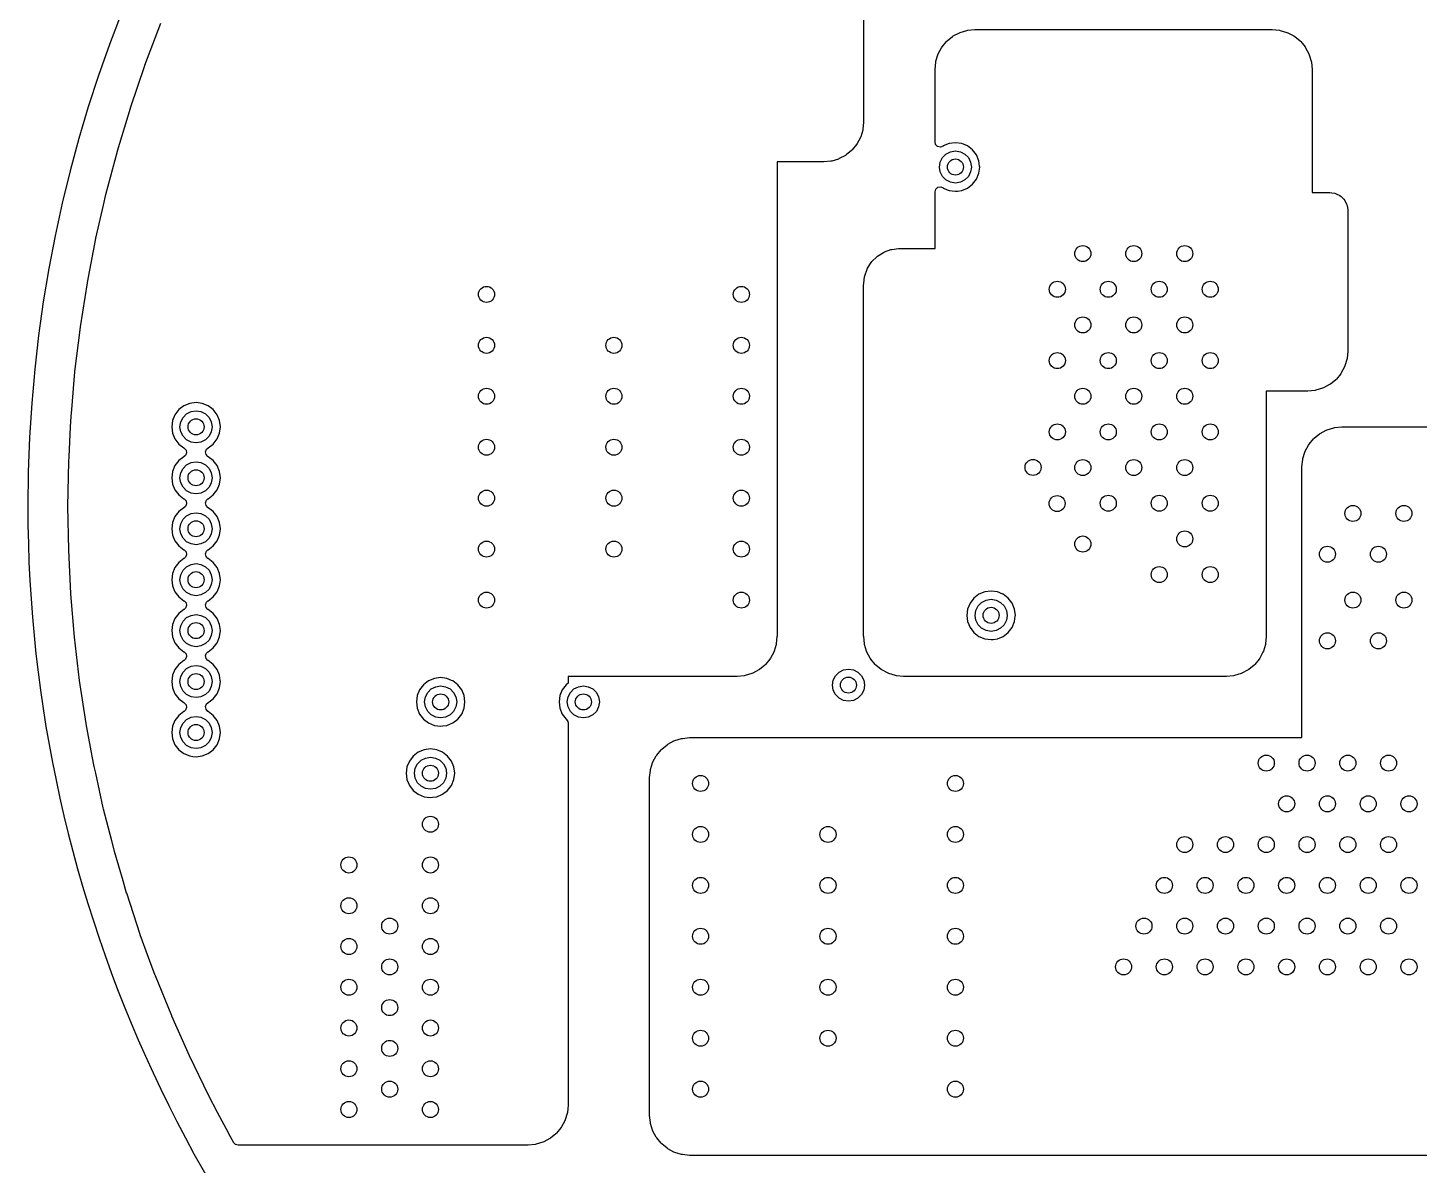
# Model space of a CAD drawing. Extents: x 116 to 183, y -128 to -37.6.
# Drawn here: x 115.95 to 150.62, y -87.49 to -59.14 of the extents above; entities that cross this region are included whole.
import ezdxf

# ---------------------------------------------------------------- set-up
doc = ezdxf.new("R2010")
doc.units = 0
doc.layers.add('BLACK', color=7, linetype='CONTINUOUS')

msp = doc.modelspace()

# ---------------------------------------------------------------- linework, layer by layer
at = {"layer": 'BLACK', "linetype": 'CONTINUOUS'}
for p, q in [((136.779, -55.108092), (136.779, -61.477907)), ((118.869291, -60.074081), (119.265647, -59.028977)), ((139.012195, -59.344775), (139.163549, -59.263875)), ((139.163549, -59.263875), (139.185994, -59.254577)), ((139.185994, -59.254577), (139.350232, -59.204757)), ((139.350232, -59.204757), (139.374056, -59.200018)), ((139.374056, -59.200018), (139.550939, -59.182597)), ((139.550939, -59.182597), (139.563093, -59.182)), ((139.563093, -59.182), (146.948907, -59.182)), ((146.948907, -59.182), (146.961061, -59.182597)), ((146.961061, -59.182597), (147.137941, -59.200018)), ((147.137941, -59.200018), (147.161769, -59.204757)), ((147.161769, -59.204757), (147.326001, -59.254576)), ((147.326001, -59.254576), (147.348453, -59.263877)), ((147.348453, -59.263877), (147.499798, -59.344772)), ((138.719775, -59.637195), (138.733272, -59.616995)), ((138.733272, -59.616995), (138.842149, -59.484328)), ((138.842149, -59.484328), (138.859328, -59.467149)), ((138.859328, -59.467149), (138.991995, -59.358272)), ((138.991995, -59.358272), (139.012195, -59.344775)), ((147.499798, -59.344772), (147.52001, -59.358277)), ((147.52001, -59.358277), (147.652666, -59.467145)), ((147.652666, -59.467145), (147.669854, -59.484333)), ((147.669854, -59.484333), (147.778722, -59.616989)), ((147.778722, -59.616989), (147.792227, -59.637201)), ((138.575018, -59.999056), (138.579757, -59.975232)), ((138.579757, -59.975232), (138.629577, -59.810994)), ((138.629577, -59.810994), (138.638875, -59.788549)), ((138.638875, -59.788549), (138.719775, -59.637195)), ((147.792227, -59.637201), (147.873121, -59.788543)), ((147.873121, -59.788543), (147.882424, -59.811001)), ((147.882424, -59.811001), (147.93224, -59.975224)), ((147.93224, -59.975224), (147.936982, -59.999065)), ((118.507836, -61.136159), (118.867881, -60.078002)), ((118.867881, -60.078002), (118.869291, -60.074081)), ((138.557, -60.188092), (138.557597, -60.175938)), ((138.557, -61.99244), (138.557, -60.188092)), ((138.557597, -60.175938), (138.575018, -59.999056)), ((147.936982, -59.999065), (147.954403, -60.175938)), ((147.954403, -60.175938), (147.955, -60.188092)), ((147.955, -60.188092), (147.955, -63.246)), ((118.183243, -62.210117), (118.506531, -61.140223)), ((118.506531, -61.140223), (118.507836, -61.136159)), ((136.75624, -61.690775), (136.706424, -61.854998)), ((136.760982, -61.666934), (136.75624, -61.690775)), ((136.778403, -61.490061), (136.760982, -61.666934)), ((136.779, -61.477907), (136.778403, -61.490061)), ((136.602722, -62.04901), (136.493854, -62.181666)), ((136.616227, -62.028798), (136.602722, -62.04901)), ((136.697121, -61.877456), (136.616227, -62.028798)), ((136.706424, -61.854998), (136.697121, -61.877456)), ((138.57288, -62.053153), (138.557, -61.99244)), ((138.622868, -62.101969), (138.57288, -62.053153)), ((138.908237, -62.025956), (138.762156, -62.086465)), ((138.908239, -62.025955), (138.908237, -62.025956)), ((139.064999, -62.005318), (138.908239, -62.025955)), ((139.065001, -62.005318), (139.064999, -62.005318)), ((139.22176, -62.025955), (139.065001, -62.005318)), ((139.221762, -62.025956), (139.22176, -62.025955)), ((139.367841, -62.086464), (139.221762, -62.025956)), ((117.895914, -63.294631), (118.182108, -62.214118)), ((118.182108, -62.214118), (118.183243, -62.210117)), ((136.172456, -62.402121), (136.149998, -62.411424)), ((136.323798, -62.321227), (136.172456, -62.402121)), ((136.34401, -62.307722), (136.323798, -62.321227)), ((136.476666, -62.198854), (136.34401, -62.307722)), ((136.493854, -62.181666), (136.476666, -62.198854)), ((138.691312, -62.11601), (138.622868, -62.101969)), ((138.684577, -62.487393), (138.741393, -62.375886)), ((138.756482, -62.090819), (138.691312, -62.11601)), ((138.741393, -62.375886), (138.829886, -62.287393)), ((138.762156, -62.086465), (138.756482, -62.090819)), ((138.829886, -62.287393), (138.941393, -62.230577)), ((138.941393, -62.230577), (139.065, -62.211)), ((139.065, -62.211), (139.188607, -62.230577)), ((139.188607, -62.230577), (139.300114, -62.287393)), ((139.300114, -62.287393), (139.388607, -62.375886)), ((139.493282, -62.182718), (139.367841, -62.086464)), ((139.388607, -62.375886), (139.445423, -62.487393)), ((139.589536, -62.308159), (139.493282, -62.182718)), ((139.650044, -62.454238), (139.589536, -62.308159)), ((135.772907, -62.484), (134.62, -62.484)), ((134.62, -62.484), (134.62, -63.484)), ((135.785061, -62.483403), (135.772907, -62.484)), ((135.961934, -62.465982), (135.785061, -62.483403)), ((135.985775, -62.46124), (135.961934, -62.465982)), ((136.149998, -62.411424), (135.985775, -62.46124)), ((138.665, -62.611), (138.684577, -62.487393)), ((138.684577, -62.734607), (138.665, -62.611)), ((138.741393, -62.846114), (138.684577, -62.734607)), ((139.445423, -62.734607), (139.388607, -62.846114)), ((139.445423, -62.487393), (139.465, -62.611)), ((139.465, -62.611), (139.445423, -62.734607)), ((139.650044, -62.454239), (139.650044, -62.454238)), ((139.668177, -62.591976), (139.650044, -62.454239)), ((139.650044, -62.767762), (139.670682, -62.611)), ((139.670682, -62.611), (139.668177, -62.591976)), ((138.829886, -62.934607), (138.741393, -62.846114)), ((138.941393, -62.991423), (138.829886, -62.934607)), ((139.065, -63.011), (138.941393, -62.991423)), ((139.188607, -62.991423), (139.065, -63.011)), ((139.300114, -62.934607), (139.188607, -62.991423)), ((139.388607, -62.846114), (139.300114, -62.934607)), ((139.367841, -63.135536), (139.493282, -63.039282)), ((139.493282, -63.039282), (139.589536, -62.913841)), ((139.589536, -62.913841), (139.650044, -62.767762)), ((117.835603, -63.558547), (117.894907, -63.298719)), ((117.894907, -63.298719), (117.895914, -63.294631)), ((138.557, -63.229559), (138.576685, -63.16252)), ((138.557, -64.643), (138.557, -63.229559)), ((138.576685, -63.16252), (138.629489, -63.116765)), ((138.629489, -63.116765), (138.698647, -63.106821)), ((138.698647, -63.106821), (138.756486, -63.131183)), ((138.756486, -63.131183), (138.762159, -63.135536)), ((138.762159, -63.135536), (138.908238, -63.196044)), ((138.908238, -63.196044), (138.986619, -63.206363)), ((138.986619, -63.206363), (139.064999, -63.216682)), ((139.064999, -63.216682), (139.065, -63.216682)), ((139.065, -63.216682), (139.065001, -63.216682)), ((139.065001, -63.216682), (139.117254, -63.209802)), ((139.117254, -63.209802), (139.221762, -63.196044)), ((139.221762, -63.196044), (139.367841, -63.135536)), ((147.955, -63.246), (148.399499, -63.246)), ((148.399499, -63.246), (148.446903, -63.253507)), ((148.446903, -63.253507), (148.517458, -63.264682)), ((148.517458, -63.264682), (148.554353, -63.276669)), ((148.554353, -63.276669), (148.643274, -63.321977)), ((148.643274, -63.321977), (148.674659, -63.34478)), ((148.674659, -63.34478), (148.745219, -63.41534)), ((148.745219, -63.41534), (148.768023, -63.446726)), ((148.768023, -63.446726), (148.813329, -63.535644)), ((117.646201, -64.388374), (117.835603, -63.558547)), ((134.62, -63.484), (134.62, -63.484003)), ((134.62, -63.484003), (134.62, -74.304907)), ((148.813329, -63.535644), (148.825317, -63.572541)), ((148.825317, -63.572541), (148.842473, -63.680858)), ((148.842473, -63.680858), (148.844, -63.700256)), ((148.844, -63.700256), (148.844, -67.192907)), ((117.434384, -65.490093), (117.645321, -64.392563)), ((117.645321, -64.392563), (117.646201, -64.388374)), ((137.103841, -64.846828), (137.12554, -64.829523)), ((137.12554, -64.829523), (137.270456, -64.738466)), ((137.270456, -64.738466), (137.295458, -64.726426)), ((137.295458, -64.726426), (137.456998, -64.669901)), ((137.456998, -64.669901), (137.484055, -64.663725)), ((137.484055, -64.663725), (137.644434, -64.645655)), ((137.644434, -64.645655), (137.668001, -64.643)), ((137.668001, -64.643), (138.557, -64.643)), ((136.805901, -65.320998), (136.862426, -65.159458)), ((136.862426, -65.159458), (136.874466, -65.134456)), ((136.874466, -65.134456), (136.965523, -64.98954)), ((136.965523, -64.98954), (136.982828, -64.967841)), ((136.982828, -64.967841), (137.103841, -64.846828)), ((117.260708, -66.598549), (117.433652, -65.494287)), ((117.433652, -65.494287), (117.434384, -65.490093)), ((136.779, -65.538961), (136.77978, -65.525078)), ((136.77978, -65.525078), (136.781674, -65.508261)), ((136.781674, -65.508261), (136.799725, -65.348055)), ((136.799725, -65.348055), (136.805901, -65.320998)), ((136.779, -73.786998), (136.779, -65.538961)), ((117.125406, -67.712262), (117.260124, -66.602755)), ((117.260124, -66.602755), (117.260708, -66.598549)), ((148.843403, -67.205061), (148.825982, -67.381934)), ((148.844, -67.192907), (148.843403, -67.205061)), ((148.762121, -67.592456), (148.681227, -67.743798)), ((148.771424, -67.569998), (148.762121, -67.592456)), ((148.82124, -67.405775), (148.771424, -67.569998)), ((148.825982, -67.381934), (148.82124, -67.405775)), ((117.043356, -68.659718), (117.124964, -67.716515)), ((117.124964, -67.716515), (117.125406, -67.712262)), ((148.541666, -67.913854), (148.40901, -68.022722)), ((148.558854, -67.896666), (148.541666, -67.913854)), ((148.667722, -67.76401), (148.558854, -67.896666)), ((148.681227, -67.743798), (148.667722, -67.76401)), ((147.837907, -68.199), (146.812, -68.199)), ((146.812, -68.199), (146.812, -69.199)), ((147.850061, -68.198403), (147.837907, -68.199)), ((148.026934, -68.180982), (147.850061, -68.198403)), ((148.050775, -68.17624), (148.026934, -68.180982)), ((148.214998, -68.126424), (148.050775, -68.17624)), ((148.237456, -68.117121), (148.214998, -68.126424)), ((148.388798, -68.036227), (148.237456, -68.117121)), ((148.40901, -68.022722), (148.388798, -68.036227)), ((119.83916, -68.563463), (119.713718, -68.659718)), ((119.985237, -68.502956), (119.83916, -68.563463)), ((119.985239, -68.502955), (119.985237, -68.502956)), ((120.141999, -68.482318), (119.985239, -68.502955)), ((120.142001, -68.482318), (120.141999, -68.482318)), ((120.29876, -68.502955), (120.142001, -68.482318)), ((120.298762, -68.502956), (120.29876, -68.502955)), ((120.444841, -68.563464), (120.298762, -68.502956)), ((120.570282, -68.659718), (120.444841, -68.563464)), ((117.015176, -69.087998), (117.028329, -68.834227)), ((117.028329, -68.834227), (117.028625, -68.829966)), ((117.028625, -68.829966), (117.043356, -68.659718)), ((119.556955, -68.931239), (119.536318, -69.087998)), ((119.556956, -68.931237), (119.556955, -68.931239)), ((119.617463, -68.78516), (119.556956, -68.931237)), ((119.713718, -68.659718), (119.617463, -68.78516)), ((119.742, -69.088), (119.761577, -68.964393)), ((119.761577, -68.964393), (119.818393, -68.852886)), ((119.818393, -68.852886), (119.906886, -68.764393)), ((119.906886, -68.764393), (120.018393, -68.707577)), ((120.018393, -68.707577), (120.142, -68.688)), ((120.142, -68.688), (120.265607, -68.707577)), ((120.265607, -68.707577), (120.377114, -68.764393)), ((120.377114, -68.764393), (120.465607, -68.852886)), ((120.465607, -68.852886), (120.522423, -68.964393)), ((120.522423, -68.964393), (120.542, -69.088)), ((120.666536, -68.785159), (120.570282, -68.659718)), ((120.727044, -68.931238), (120.666536, -68.785159)), ((120.747682, -69.088), (120.727044, -68.931238)), ((116.976539, -69.833465), (117.015176, -69.087998)), ((119.536318, -69.087998), (119.536318, -69.088001)), ((119.536318, -69.088001), (119.556955, -69.24476)), ((119.556955, -69.24476), (119.556956, -69.244762)), ((119.556956, -69.244762), (119.617464, -69.390841)), ((119.761577, -69.211607), (119.742, -69.088)), ((119.818393, -69.323114), (119.761577, -69.211607)), ((119.906886, -69.411607), (119.818393, -69.323114)), ((120.465607, -69.323114), (120.377114, -69.411607)), ((120.522423, -69.211607), (120.465607, -69.323114)), ((120.542, -69.088), (120.522423, -69.211607)), ((120.666536, -69.390841), (120.727044, -69.244762)), ((120.727044, -69.244762), (120.747682, -69.088)), ((146.812, -69.199), (146.812, -69.199003)), ((146.812, -69.199003), (146.812, -74.304907)), ((148.003328, -69.373149), (148.135995, -69.264272)), ((148.135995, -69.264272), (148.156195, -69.250775)), ((148.156195, -69.250775), (148.307549, -69.169875)), ((148.307549, -69.169875), (148.329994, -69.160577)), ((148.329994, -69.160577), (148.494232, -69.110757)), ((148.494232, -69.110757), (148.518056, -69.106018)), ((148.518056, -69.106018), (148.694939, -69.088597)), ((148.694939, -69.088597), (148.707093, -69.088)), ((148.707093, -69.088), (149.875997, -69.088)), ((149.875997, -69.088), (149.876, -69.088)), ((149.876, -69.088), (150.876, -69.088)), ((119.617464, -69.390841), (119.713718, -69.516282)), ((119.713718, -69.516282), (119.839159, -69.612536)), ((119.839159, -69.612536), (119.839166, -69.612541)), ((119.839166, -69.612541), (119.844487, -69.615613)), ((119.844487, -69.615613), (119.892703, -69.666179)), ((119.892703, -69.666179), (119.905927, -69.734786)), ((120.018393, -69.468423), (119.906886, -69.411607)), ((120.142, -69.488), (120.018393, -69.468423)), ((120.265607, -69.468423), (120.142, -69.488)), ((120.377114, -69.411607), (120.265607, -69.468423)), ((120.378072, -69.711218), (120.404037, -69.646352)), ((120.404037, -69.646352), (120.439515, -69.61561)), ((120.439515, -69.61561), (120.444828, -69.612541)), ((120.444828, -69.612541), (120.444841, -69.612536)), ((120.444841, -69.612536), (120.570282, -69.516282)), ((120.570282, -69.516282), (120.666536, -69.390841)), ((147.782875, -69.694549), (147.863775, -69.543195)), ((147.863775, -69.543195), (147.877272, -69.522995)), ((147.877272, -69.522995), (147.986149, -69.390328)), ((147.986149, -69.390328), (148.003328, -69.373149)), ((116.951038, -71.072153), (116.97033, -69.954659)), ((116.97033, -69.954659), (116.970478, -69.950393)), ((116.970478, -69.950393), (116.976539, -69.833465)), ((119.713718, -69.929718), (119.617463, -70.05516)), ((119.839166, -69.833458), (119.713718, -69.929718)), ((119.818393, -70.122886), (119.906886, -70.034393)), ((119.844487, -69.830387), (119.839166, -69.833458)), ((119.879959, -69.799651), (119.844487, -69.830387)), ((119.905927, -69.734786), (119.879959, -69.799651)), ((119.906886, -70.034393), (120.018393, -69.977577)), ((120.018393, -69.977577), (120.142, -69.958)), ((120.142, -69.958), (120.265607, -69.977577)), ((120.265607, -69.977577), (120.377114, -70.034393)), ((120.377114, -70.034393), (120.465607, -70.122886)), ((120.391298, -69.779825), (120.378072, -69.711218)), ((120.439515, -69.83039), (120.391298, -69.779825)), ((120.444834, -69.833461), (120.439515, -69.83039)), ((120.444841, -69.833464), (120.444834, -69.833461)), ((120.570282, -69.929718), (120.444841, -69.833464)), ((120.666536, -70.055159), (120.570282, -69.929718)), ((147.701597, -70.081938), (147.719018, -69.905056)), ((147.719018, -69.905056), (147.723757, -69.881232)), ((147.723757, -69.881232), (147.773577, -69.716994)), ((147.773577, -69.716994), (147.782875, -69.694549)), ((119.556955, -70.201239), (119.536318, -70.357998)), ((119.536318, -70.357998), (119.536318, -70.358001)), ((119.536318, -70.358001), (119.556955, -70.51476)), ((119.556956, -70.201237), (119.556955, -70.201239)), ((119.617463, -70.05516), (119.556956, -70.201237)), ((119.742, -70.358), (119.761577, -70.234393)), ((119.761577, -70.481607), (119.742, -70.358)), ((119.761577, -70.234393), (119.818393, -70.122886)), ((120.465607, -70.122886), (120.522423, -70.234393)), ((120.522423, -70.234393), (120.542, -70.358)), ((120.542, -70.358), (120.522423, -70.481607)), ((120.727044, -70.201238), (120.666536, -70.055159)), ((120.747682, -70.358), (120.727044, -70.201238)), ((120.727044, -70.514762), (120.747682, -70.358)), ((147.701, -70.094092), (147.701597, -70.081938)), ((147.701, -76.835), (147.701, -70.094092)), ((119.556955, -70.51476), (119.556956, -70.514762)), ((119.556956, -70.514762), (119.617464, -70.660841)), ((119.617464, -70.660841), (119.713718, -70.786282)), ((119.818393, -70.593114), (119.761577, -70.481607)), ((119.906886, -70.681607), (119.818393, -70.593114)), ((120.018393, -70.738423), (119.906886, -70.681607)), ((120.377114, -70.681607), (120.265607, -70.738423)), ((120.465607, -70.593114), (120.377114, -70.681607)), ((120.522423, -70.481607), (120.465607, -70.593114)), ((120.570282, -70.786282), (120.666536, -70.660841)), ((120.666536, -70.660841), (120.727044, -70.514762)), ((116.951038, -71.076268), (116.951038, -71.072153)), ((116.969097, -72.15561), (116.951038, -71.076268)), ((119.713718, -70.786282), (119.839159, -70.882536)), ((119.839159, -70.882536), (119.839166, -70.882541)), ((119.839166, -70.882541), (119.844487, -70.885613)), ((119.844487, -70.885613), (119.892703, -70.936179)), ((119.879959, -71.069651), (119.844487, -71.100387)), ((119.905927, -71.004786), (119.879959, -71.069651)), ((119.892703, -70.936179), (119.905927, -71.004786)), ((120.142, -70.758), (120.018393, -70.738423)), ((120.265607, -70.738423), (120.142, -70.758)), ((120.378072, -70.981218), (120.404037, -70.916352)), ((120.391298, -71.049825), (120.378072, -70.981218)), ((120.439515, -71.10039), (120.391298, -71.049825)), ((120.404037, -70.916352), (120.439515, -70.88561)), ((120.439515, -70.88561), (120.444828, -70.882541)), ((120.444828, -70.882541), (120.444841, -70.882536)), ((120.444841, -70.882536), (120.570282, -70.786282)), ((119.617463, -71.32516), (119.556956, -71.471237)), ((119.713718, -71.199718), (119.617463, -71.32516)), ((119.839166, -71.103458), (119.713718, -71.199718)), ((119.761577, -71.504393), (119.818393, -71.392886)), ((119.818393, -71.392886), (119.906886, -71.304393)), ((119.844487, -71.100387), (119.839166, -71.103458)), ((119.906886, -71.304393), (120.018393, -71.247577)), ((120.018393, -71.247577), (120.142, -71.228)), ((120.142, -71.228), (120.265607, -71.247577)), ((120.265607, -71.247577), (120.377114, -71.304393)), ((120.377114, -71.304393), (120.465607, -71.392886)), ((120.444834, -71.103461), (120.439515, -71.10039)), ((120.444841, -71.103464), (120.444834, -71.103461)), ((120.570282, -71.199718), (120.444841, -71.103464)), ((120.465607, -71.392886), (120.522423, -71.504393)), ((120.666536, -71.325159), (120.570282, -71.199718)), ((120.727044, -71.471238), (120.666536, -71.325159)), ((119.556955, -71.471239), (119.536318, -71.627998)), ((119.536318, -71.627998), (119.536318, -71.628001)), ((119.536318, -71.628001), (119.556955, -71.78476)), ((119.556956, -71.471237), (119.556955, -71.471239)), ((119.742, -71.628), (119.761577, -71.504393)), ((119.761577, -71.751607), (119.742, -71.628)), ((119.818393, -71.863114), (119.761577, -71.751607)), ((120.522423, -71.751607), (120.465607, -71.863114)), ((120.522423, -71.504393), (120.542, -71.628)), ((120.542, -71.628), (120.522423, -71.751607)), ((120.747682, -71.628), (120.727044, -71.471238)), ((120.727044, -71.784762), (120.747682, -71.628)), ((119.556955, -71.78476), (119.556956, -71.784762)), ((119.556956, -71.784762), (119.617464, -71.930841)), ((119.617464, -71.930841), (119.713718, -72.056282)), ((119.713718, -72.056282), (119.839159, -72.152536)), ((119.906886, -71.951607), (119.818393, -71.863114)), ((120.018393, -72.008423), (119.906886, -71.951607)), ((120.142, -72.028), (120.018393, -72.008423)), ((120.265607, -72.008423), (120.142, -72.028)), ((120.377114, -71.951607), (120.265607, -72.008423)), ((120.465607, -71.863114), (120.377114, -71.951607)), ((120.444841, -72.152536), (120.570282, -72.056282)), ((120.570282, -72.056282), (120.666536, -71.930841)), ((120.666536, -71.930841), (120.727044, -71.784762)), ((116.969161, -72.159449), (116.969097, -72.15561)), ((116.969299, -72.163573), (116.969161, -72.159449)), ((117.023646, -73.245516), (116.969299, -72.163573)), ((119.839166, -72.373458), (119.713718, -72.469718)), ((119.839159, -72.152536), (119.839166, -72.152541)), ((119.839166, -72.152541), (119.844487, -72.155613)), ((119.844487, -72.370387), (119.839166, -72.373458)), ((119.844487, -72.155613), (119.892703, -72.206179)), ((119.879959, -72.339651), (119.844487, -72.370387)), ((119.905927, -72.274786), (119.879959, -72.339651)), ((119.892703, -72.206179), (119.905927, -72.274786)), ((120.378072, -72.251218), (120.404037, -72.186352)), ((120.391298, -72.319825), (120.378072, -72.251218)), ((120.439515, -72.37039), (120.391298, -72.319825)), ((120.404037, -72.186352), (120.439515, -72.15561)), ((120.439515, -72.15561), (120.444828, -72.152541)), ((120.444834, -72.373461), (120.439515, -72.37039)), ((120.444828, -72.152541), (120.444841, -72.152536)), ((120.444841, -72.373464), (120.444834, -72.373461)), ((120.570282, -72.469718), (120.444841, -72.373464)), ((119.556955, -72.741239), (119.536318, -72.897998)), ((119.556956, -72.741237), (119.556955, -72.741239)), ((119.617463, -72.59516), (119.556956, -72.741237)), ((119.713718, -72.469718), (119.617463, -72.59516)), ((119.742, -72.898), (119.761577, -72.774393)), ((119.761577, -72.774393), (119.818393, -72.662886)), ((119.818393, -72.662886), (119.906886, -72.574393)), ((119.906886, -72.574393), (120.018393, -72.517577)), ((120.018393, -72.517577), (120.142, -72.498)), ((120.142, -72.498), (120.265607, -72.517577)), ((120.265607, -72.517577), (120.377114, -72.574393)), ((120.377114, -72.574393), (120.465607, -72.662886)), ((120.465607, -72.662886), (120.522423, -72.774393)), ((120.522423, -72.774393), (120.542, -72.898)), ((120.666536, -72.595159), (120.570282, -72.469718)), ((120.727044, -72.741238), (120.666536, -72.595159)), ((120.747682, -72.898), (120.727044, -72.741238)), ((119.536318, -72.897998), (119.536318, -72.898001)), ((119.536318, -72.898001), (119.556955, -73.05476)), ((119.556955, -73.05476), (119.556956, -73.054762)), ((119.556956, -73.054762), (119.617464, -73.200841)), ((119.761577, -73.021607), (119.742, -72.898)), ((119.818393, -73.133114), (119.761577, -73.021607)), ((119.906886, -73.221607), (119.818393, -73.133114)), ((120.465607, -73.133114), (120.377114, -73.221607)), ((120.522423, -73.021607), (120.465607, -73.133114)), ((120.542, -72.898), (120.522423, -73.021607)), ((120.666536, -73.200841), (120.727044, -73.054762)), ((120.727044, -73.054762), (120.747682, -72.898)), ((117.023917, -73.249558), (117.023646, -73.245516)), ((117.114427, -74.329043), (117.023917, -73.249558)), ((119.617464, -73.200841), (119.713718, -73.326282)), ((119.713718, -73.326282), (119.839159, -73.422536)), ((119.839159, -73.422536), (119.839166, -73.422541)), ((119.839166, -73.422541), (119.844487, -73.425613)), ((119.844487, -73.425613), (119.892703, -73.476179)), ((119.892703, -73.476179), (119.905927, -73.544786)), ((120.018393, -73.278423), (119.906886, -73.221607)), ((120.142, -73.298), (120.018393, -73.278423)), ((120.265607, -73.278423), (120.142, -73.298)), ((120.377114, -73.221607), (120.265607, -73.278423)), ((120.378072, -73.521218), (120.404037, -73.456352)), ((120.404037, -73.456352), (120.439515, -73.42561)), ((120.439515, -73.42561), (120.444828, -73.422541)), ((120.444828, -73.422541), (120.444841, -73.422536)), ((120.444841, -73.422536), (120.570282, -73.326282)), ((120.570282, -73.326282), (120.666536, -73.200841)), ((139.429463, -73.48416), (139.368956, -73.630237)), ((139.525718, -73.358718), (139.429463, -73.48416)), ((139.65116, -73.262463), (139.525718, -73.358718)), ((139.630393, -73.551886), (139.718886, -73.463393)), ((139.797237, -73.201956), (139.65116, -73.262463)), ((139.718886, -73.463393), (139.830393, -73.406577)), ((139.797239, -73.201955), (139.797237, -73.201956)), ((139.953999, -73.181318), (139.797239, -73.201955)), ((139.830393, -73.406577), (139.954, -73.387)), ((139.954001, -73.181318), (139.953999, -73.181318)), ((139.954, -73.387), (140.077607, -73.406577)), ((140.11076, -73.201955), (139.954001, -73.181318)), ((140.077607, -73.406577), (140.189114, -73.463393)), ((140.110762, -73.201956), (140.11076, -73.201955)), ((140.24969, -73.259502), (140.110762, -73.201956)), ((140.189114, -73.463393), (140.277607, -73.551886)), ((140.256841, -73.262464), (140.24969, -73.259502)), ((140.382282, -73.358718), (140.256841, -73.262464)), ((140.478536, -73.484159), (140.382282, -73.358718)), ((140.539044, -73.630238), (140.478536, -73.484159)), ((119.713718, -73.739718), (119.617463, -73.86516)), ((119.839166, -73.643458), (119.713718, -73.739718)), ((119.818393, -73.932886), (119.906886, -73.844393)), ((119.844487, -73.640387), (119.839166, -73.643458)), ((119.879959, -73.609651), (119.844487, -73.640387)), ((119.905927, -73.544786), (119.879959, -73.609651)), ((119.906886, -73.844393), (120.018393, -73.787577)), ((120.018393, -73.787577), (120.142, -73.768)), ((120.142, -73.768), (120.265607, -73.787577)), ((120.265607, -73.787577), (120.377114, -73.844393)), ((120.377114, -73.844393), (120.465607, -73.932886)), ((120.391298, -73.589825), (120.378072, -73.521218)), ((120.439515, -73.64039), (120.391298, -73.589825)), ((120.444834, -73.643461), (120.439515, -73.64039)), ((120.444841, -73.643464), (120.444834, -73.643461)), ((120.570282, -73.739718), (120.444841, -73.643464)), ((120.666536, -73.865159), (120.570282, -73.739718)), ((136.779, -74.304907), (136.779, -73.786998)), ((139.368955, -73.630239), (139.348318, -73.786998)), ((139.348318, -73.786998), (139.348318, -73.787001)), ((139.348318, -73.787001), (139.368955, -73.94376)), ((139.368956, -73.630237), (139.368955, -73.630239)), ((139.554, -73.787), (139.573577, -73.663393)), ((139.573577, -73.910607), (139.554, -73.787)), ((139.573577, -73.663393), (139.630393, -73.551886)), ((140.277607, -73.551886), (140.334423, -73.663393)), ((140.334423, -73.663393), (140.354, -73.787)), ((140.354, -73.787), (140.334423, -73.910607)), ((140.539044, -73.630239), (140.539044, -73.630238)), ((140.559682, -73.786998), (140.539044, -73.630239)), ((140.539044, -73.943762), (140.557116, -73.806492)), ((140.557116, -73.806492), (140.559682, -73.787001)), ((140.559682, -73.787001), (140.559682, -73.786998)), ((119.556955, -74.011239), (119.536318, -74.167998)), ((119.536318, -74.167998), (119.536318, -74.168001)), ((119.536318, -74.168001), (119.556955, -74.32476)), ((119.556956, -74.011237), (119.556955, -74.011239)), ((119.617463, -73.86516), (119.556956, -74.011237)), ((119.742, -74.168), (119.761577, -74.044393)), ((119.761577, -74.291607), (119.742, -74.168)), ((119.761577, -74.044393), (119.818393, -73.932886)), ((120.465607, -73.932886), (120.522423, -74.044393)), ((120.522423, -74.044393), (120.542, -74.168)), ((120.542, -74.168), (120.522423, -74.291607)), ((120.727044, -74.011238), (120.666536, -73.865159)), ((120.747682, -74.168), (120.727044, -74.011238)), ((120.727044, -74.324762), (120.747682, -74.168)), ((139.368955, -73.94376), (139.368956, -73.943762)), ((139.368956, -73.943762), (139.429464, -74.089841)), ((139.429464, -74.089841), (139.525718, -74.215282)), ((139.630393, -74.022114), (139.573577, -73.910607)), ((139.718886, -74.110607), (139.630393, -74.022114)), ((139.830393, -74.167423), (139.718886, -74.110607)), ((139.954, -74.187), (139.830393, -74.167423)), ((140.077607, -74.167423), (139.954, -74.187)), ((140.189114, -74.110607), (140.077607, -74.167423)), ((140.277607, -74.022114), (140.189114, -74.110607)), ((140.334423, -73.910607), (140.277607, -74.022114)), ((140.382282, -74.215282), (140.478536, -74.089841)), ((140.478536, -74.089841), (140.539044, -73.943762)), ((117.114834, -74.333093), (117.114427, -74.329043)), ((117.241413, -75.40901), (117.114834, -74.333093)), ((119.556955, -74.32476), (119.556956, -74.324762)), ((119.556956, -74.324762), (119.617464, -74.470841)), ((119.617464, -74.470841), (119.713718, -74.596282)), ((119.818393, -74.403114), (119.761577, -74.291607)), ((119.906886, -74.491607), (119.818393, -74.403114)), ((120.018393, -74.548423), (119.906886, -74.491607)), ((120.377114, -74.491607), (120.265607, -74.548423)), ((120.465607, -74.403114), (120.377114, -74.491607)), ((120.522423, -74.291607), (120.465607, -74.403114)), ((120.570282, -74.596282), (120.666536, -74.470841)), ((120.666536, -74.470841), (120.727044, -74.324762)), ((134.59724, -74.517775), (134.547424, -74.681998)), ((134.601982, -74.493934), (134.59724, -74.517775)), ((134.619403, -74.317061), (134.601982, -74.493934)), ((134.62, -74.304907), (134.619403, -74.317061)), ((136.779597, -74.317061), (136.779, -74.304907)), ((136.797018, -74.493941), (136.779597, -74.317061)), ((136.801757, -74.517769), (136.797018, -74.493941)), ((136.851575, -74.681998), (136.801757, -74.517769)), ((139.525718, -74.215282), (139.651159, -74.311536)), ((139.651159, -74.311536), (139.797238, -74.372044)), ((139.797238, -74.372044), (139.875619, -74.382363)), ((139.875619, -74.382363), (139.953999, -74.392682)), ((139.953999, -74.392682), (139.954, -74.392682)), ((139.954, -74.392682), (139.954001, -74.392682)), ((139.954001, -74.392682), (140.006254, -74.385802)), ((140.006254, -74.385802), (140.110762, -74.372044)), ((140.110762, -74.372044), (140.256841, -74.311536)), ((140.256841, -74.311536), (140.382282, -74.215282)), ((146.78924, -74.517775), (146.739424, -74.681998)), ((146.793982, -74.493934), (146.78924, -74.517775)), ((146.811403, -74.317061), (146.793982, -74.493934)), ((146.812, -74.304907), (146.811403, -74.317061)), ((119.713718, -74.596282), (119.839159, -74.692536)), ((119.839159, -74.692536), (119.839166, -74.692541)), ((119.839166, -74.692541), (119.844487, -74.695613)), ((119.844487, -74.695613), (119.892703, -74.746179)), ((119.879959, -74.879651), (119.844487, -74.910387)), ((119.905927, -74.814786), (119.879959, -74.879651)), ((119.892703, -74.746179), (119.905927, -74.814786)), ((120.142, -74.568), (120.018393, -74.548423)), ((120.265607, -74.548423), (120.142, -74.568)), ((120.378072, -74.791218), (120.404037, -74.726352)), ((120.391298, -74.859825), (120.378072, -74.791218)), ((120.439515, -74.91039), (120.391298, -74.859825)), ((120.404037, -74.726352), (120.439515, -74.69561)), ((120.439515, -74.69561), (120.444828, -74.692541)), ((120.444828, -74.692541), (120.444841, -74.692536)), ((120.444841, -74.692536), (120.570282, -74.596282)), ((134.443722, -74.87601), (134.334854, -75.008666)), ((134.457227, -74.855798), (134.443722, -74.87601)), ((134.538121, -74.704456), (134.457227, -74.855798)), ((134.547424, -74.681998), (134.538121, -74.704456)), ((136.860878, -74.704456), (136.851575, -74.681998)), ((136.941772, -74.855798), (136.860878, -74.704456)), ((136.955277, -74.87601), (136.941772, -74.855798)), ((137.064145, -75.008666), (136.955277, -74.87601)), ((146.635722, -74.87601), (146.526854, -75.008666)), ((146.649227, -74.855798), (146.635722, -74.87601)), ((146.730121, -74.704456), (146.649227, -74.855798)), ((146.739424, -74.681998), (146.730121, -74.704456)), ((119.617463, -75.13516), (119.556956, -75.281237)), ((119.713718, -75.009718), (119.617463, -75.13516)), ((119.839166, -74.913458), (119.713718, -75.009718)), ((119.761577, -75.314393), (119.818393, -75.202886)), ((119.818393, -75.202886), (119.906886, -75.114393)), ((119.844487, -74.910387), (119.839166, -74.913458)), ((119.906886, -75.114393), (120.018393, -75.057577)), ((120.018393, -75.057577), (120.142, -75.038)), ((120.142, -75.038), (120.265607, -75.057577)), ((120.265607, -75.057577), (120.377114, -75.114393)), ((120.377114, -75.114393), (120.465607, -75.202886)), ((120.444834, -74.913461), (120.439515, -74.91039)), ((120.444841, -74.913464), (120.444834, -74.913461)), ((120.570282, -75.009718), (120.444841, -74.913464)), ((120.465607, -75.202886), (120.522423, -75.314393)), ((120.666536, -75.135159), (120.570282, -75.009718)), ((120.727044, -75.281238), (120.666536, -75.135159)), ((134.013456, -75.229121), (133.990998, -75.238424)), ((134.164798, -75.148227), (134.013456, -75.229121)), ((134.18501, -75.134722), (134.164798, -75.148227)), ((134.317666, -75.025854), (134.18501, -75.134722)), ((134.334854, -75.008666), (134.317666, -75.025854)), ((136.076393, -75.290886), (136.164886, -75.202393)), ((136.164886, -75.202393), (136.276393, -75.145577)), ((136.276393, -75.145577), (136.4, -75.126)), ((136.4, -75.126), (136.523607, -75.145577)), ((136.523607, -75.145577), (136.635114, -75.202393)), ((136.635114, -75.202393), (136.723607, -75.290886)), ((137.081333, -75.025854), (137.064145, -75.008666)), ((137.213989, -75.134722), (137.081333, -75.025854)), ((137.234201, -75.148227), (137.213989, -75.134722)), ((137.385543, -75.229121), (137.234201, -75.148227)), ((137.408001, -75.238424), (137.385543, -75.229121)), ((146.205456, -75.229121), (146.182998, -75.238424)), ((146.356798, -75.148227), (146.205456, -75.229121)), ((146.37701, -75.134722), (146.356798, -75.148227)), ((146.509666, -75.025854), (146.37701, -75.134722)), ((146.526854, -75.008666), (146.509666, -75.025854)), ((117.241956, -75.41304), (117.241413, -75.40901)), ((117.404445, -76.484043), (117.241956, -75.41304)), ((119.556955, -75.281239), (119.536318, -75.437998)), ((119.536318, -75.437998), (119.536318, -75.438001)), ((119.536318, -75.438001), (119.556955, -75.59476)), ((119.556956, -75.281237), (119.556955, -75.281239)), ((119.742, -75.438), (119.761577, -75.314393)), ((119.761577, -75.561607), (119.742, -75.438)), ((119.818393, -75.673114), (119.761577, -75.561607)), ((120.522423, -75.561607), (120.465607, -75.673114)), ((120.522423, -75.314393), (120.542, -75.438)), ((120.542, -75.438), (120.522423, -75.561607)), ((120.727044, -75.281239), (120.727044, -75.281238)), ((120.744401, -75.413081), (120.727044, -75.281239)), ((120.727044, -75.594762), (120.747682, -75.438)), ((120.747682, -75.438), (120.744401, -75.413081)), ((125.809718, -75.517718), (125.713463, -75.64316)), ((125.93516, -75.421463), (125.809718, -75.517718)), ((126.081237, -75.360956), (125.93516, -75.421463)), ((126.002886, -75.622393), (126.114393, -75.565577)), ((126.081239, -75.360955), (126.081237, -75.360956)), ((126.237999, -75.340318), (126.081239, -75.360955)), ((126.114393, -75.565577), (126.238, -75.546)), ((126.238001, -75.340318), (126.237999, -75.340318)), ((126.238, -75.546), (126.361607, -75.565577)), ((126.39476, -75.360955), (126.238001, -75.340318)), ((126.361607, -75.565577), (126.473114, -75.622393)), ((126.394762, -75.360956), (126.39476, -75.360955)), ((126.510675, -75.408969), (126.394762, -75.360956)), ((126.540841, -75.421464), (126.510675, -75.408969)), ((126.666282, -75.517718), (126.540841, -75.421464)), ((126.762536, -75.643159), (126.666282, -75.517718)), ((129.365718, -75.517718), (129.269463, -75.64316)), ((129.413, -75.481437), (129.365718, -75.517718)), ((133.613907, -75.311), (129.413, -75.311)), ((129.413, -75.311), (129.413, -75.481437)), ((129.558886, -75.622393), (129.670393, -75.565577)), ((129.670393, -75.565577), (129.794, -75.546)), ((129.794, -75.546), (129.917607, -75.565577)), ((129.917607, -75.565577), (130.029114, -75.622393)), ((133.626061, -75.310403), (133.613907, -75.311)), ((133.802934, -75.292982), (133.626061, -75.310403)), ((133.826775, -75.28824), (133.802934, -75.292982)), ((133.990998, -75.238424), (133.826775, -75.28824)), ((136, -75.526), (136.019577, -75.402393)), ((136.019577, -75.649607), (136, -75.526)), ((136.019577, -75.402393), (136.076393, -75.290886)), ((136.723607, -75.290886), (136.780423, -75.402393)), ((136.780423, -75.402393), (136.8, -75.526)), ((136.8, -75.526), (136.780423, -75.649607)), ((137.572224, -75.28824), (137.408001, -75.238424)), ((137.596065, -75.292982), (137.572224, -75.28824)), ((137.772939, -75.310403), (137.596065, -75.292982)), ((137.785093, -75.311), (137.772939, -75.310403)), ((145.805907, -75.311), (137.785093, -75.311)), ((145.818061, -75.310403), (145.805907, -75.311)), ((145.994934, -75.292982), (145.818061, -75.310403)), ((146.018775, -75.28824), (145.994934, -75.292982)), ((146.182998, -75.238424), (146.018775, -75.28824)), ((119.556955, -75.59476), (119.556956, -75.594762)), ((119.556956, -75.594762), (119.617464, -75.740841)), ((119.617464, -75.740841), (119.713718, -75.866282)), ((119.713718, -75.866282), (119.839159, -75.962536)), ((119.906886, -75.761607), (119.818393, -75.673114)), ((120.018393, -75.818423), (119.906886, -75.761607)), ((120.142, -75.838), (120.018393, -75.818423)), ((120.265607, -75.818423), (120.142, -75.838)), ((120.377114, -75.761607), (120.265607, -75.818423)), ((120.465607, -75.673114), (120.377114, -75.761607)), ((120.466394, -75.945998), (120.570282, -75.866282)), ((120.570282, -75.866282), (120.666536, -75.740841)), ((120.666536, -75.740841), (120.727044, -75.594762)), ((125.652955, -75.789239), (125.632318, -75.945998)), ((125.652956, -75.789237), (125.652955, -75.789239)), ((125.713463, -75.64316), (125.652956, -75.789237)), ((125.838, -75.946), (125.857577, -75.822393)), ((125.857577, -75.822393), (125.914393, -75.710886)), ((125.914393, -75.710886), (126.002886, -75.622393)), ((126.473114, -75.622393), (126.561607, -75.710886)), ((126.561607, -75.710886), (126.618423, -75.822393)), ((126.618423, -75.822393), (126.638, -75.946)), ((126.823044, -75.789238), (126.762536, -75.643159)), ((126.843682, -75.946), (126.823044, -75.789238)), ((129.208955, -75.789239), (129.188318, -75.945998)), ((129.208956, -75.789237), (129.208955, -75.789239)), ((129.269463, -75.64316), (129.208956, -75.789237)), ((129.394, -75.946), (129.413577, -75.822393)), ((129.413577, -75.822393), (129.470393, -75.710886)), ((129.470393, -75.710886), (129.558886, -75.622393)), ((130.029114, -75.622393), (130.117607, -75.710886)), ((130.117607, -75.710886), (130.174423, -75.822393)), ((130.174423, -75.822393), (130.194, -75.946)), ((136.076393, -75.761114), (136.019577, -75.649607)), ((136.164886, -75.849607), (136.076393, -75.761114)), ((136.276393, -75.906423), (136.164886, -75.849607)), ((136.4, -75.926), (136.276393, -75.906423)), ((136.523607, -75.906423), (136.4, -75.926)), ((136.635114, -75.849607), (136.523607, -75.906423)), ((136.723607, -75.761114), (136.635114, -75.849607)), ((136.780423, -75.649607), (136.723607, -75.761114)), ((119.839166, -76.183458), (119.713718, -76.279718)), ((119.839159, -75.962536), (119.839166, -75.962541)), ((119.839166, -75.962541), (119.844487, -75.965613)), ((119.844487, -76.180387), (119.839166, -76.183458)), ((119.844487, -75.965613), (119.892703, -76.016179)), ((119.879959, -76.149651), (119.844487, -76.180387)), ((119.905927, -76.084786), (119.879959, -76.149651)), ((119.892703, -76.016179), (119.905927, -76.084786)), ((120.378072, -76.061218), (120.404037, -75.996352)), ((120.391298, -76.129825), (120.378072, -76.061218)), ((120.439515, -76.18039), (120.391298, -76.129825)), ((120.404037, -75.996352), (120.439515, -75.96561)), ((120.439515, -75.96561), (120.444828, -75.962541)), ((120.444834, -76.183461), (120.439515, -76.18039)), ((120.444828, -75.962541), (120.444841, -75.962536)), ((120.444841, -76.183464), (120.444834, -76.183461)), ((120.444841, -75.962536), (120.466394, -75.945998)), ((120.570282, -76.279718), (120.444841, -76.183464)), ((125.632318, -75.945998), (125.632318, -75.946001)), ((125.632318, -75.946001), (125.652955, -76.10276)), ((125.652955, -76.10276), (125.652956, -76.102762)), ((125.652956, -76.102762), (125.713464, -76.248841)), ((125.713464, -76.248841), (125.809718, -76.374282)), ((125.857577, -76.069607), (125.838, -75.946)), ((125.914393, -76.181114), (125.857577, -76.069607)), ((126.002886, -76.269607), (125.914393, -76.181114)), ((126.114393, -76.326423), (126.002886, -76.269607)), ((126.473114, -76.269607), (126.361607, -76.326423)), ((126.561607, -76.181114), (126.473114, -76.269607)), ((126.618423, -76.069607), (126.561607, -76.181114)), ((126.638, -75.946), (126.618423, -76.069607)), ((126.666282, -76.374282), (126.762536, -76.248841)), ((126.762536, -76.248841), (126.823044, -76.102762)), ((126.823044, -76.102762), (126.843682, -75.946)), ((129.188318, -75.945998), (129.188318, -75.946001)), ((129.188318, -75.946001), (129.208955, -76.10276)), ((129.208955, -76.10276), (129.208956, -76.102762)), ((129.208956, -76.102762), (129.269464, -76.248841)), ((129.269464, -76.248841), (129.365718, -76.374282)), ((129.413577, -76.069607), (129.394, -75.946)), ((129.470393, -76.181114), (129.413577, -76.069607)), ((129.558886, -76.269607), (129.470393, -76.181114)), ((129.670393, -76.326423), (129.558886, -76.269607)), ((130.029114, -76.269607), (129.917607, -76.326423)), ((130.117607, -76.181114), (130.029114, -76.269607)), ((130.174423, -76.069607), (130.117607, -76.181114)), ((130.194, -75.946), (130.174423, -76.069607)), ((117.405133, -76.488118), (117.404445, -76.484043)), ((117.555455, -77.295718), (117.405133, -76.488118)), ((119.556955, -76.551239), (119.536318, -76.707998)), ((119.556956, -76.551237), (119.556955, -76.551239)), ((119.617463, -76.40516), (119.556956, -76.551237)), ((119.713718, -76.279718), (119.617463, -76.40516)), ((119.742, -76.708), (119.761577, -76.584393)), ((119.761577, -76.584393), (119.818393, -76.472886)), ((119.818393, -76.472886), (119.906886, -76.384393)), ((119.906886, -76.384393), (120.018393, -76.327577)), ((120.018393, -76.327577), (120.142, -76.308)), ((120.142, -76.308), (120.265607, -76.327577)), ((120.265607, -76.327577), (120.377114, -76.384393)), ((120.377114, -76.384393), (120.465607, -76.472886)), ((120.465607, -76.472886), (120.522423, -76.584393)), ((120.522423, -76.584393), (120.542, -76.708)), ((120.666536, -76.405159), (120.570282, -76.279718)), ((120.727044, -76.551238), (120.666536, -76.405159)), ((120.747682, -76.708), (120.727044, -76.551238)), ((125.809718, -76.374282), (125.935159, -76.470536)), ((125.935159, -76.470536), (126.081238, -76.531044)), ((126.081238, -76.531044), (126.159619, -76.541363)), ((126.238, -76.346), (126.114393, -76.326423)), ((126.159619, -76.541363), (126.237999, -76.551682)), ((126.237999, -76.551682), (126.238, -76.551682)), ((126.361607, -76.326423), (126.238, -76.346)), ((126.238, -76.551682), (126.238001, -76.551682)), ((126.238001, -76.551682), (126.290254, -76.544802)), ((126.290254, -76.544802), (126.394762, -76.531044)), ((126.394762, -76.531044), (126.540841, -76.470536)), ((126.540841, -76.470536), (126.666282, -76.374282)), ((129.365718, -76.374282), (129.365721, -76.374284)), ((129.365721, -76.374284), (129.365724, -76.374288)), ((129.365724, -76.374288), (129.371469, -76.380034)), ((129.371469, -76.380034), (129.370258, -76.381244)), ((129.370258, -76.381244), (129.405687, -76.42976)), ((129.405687, -76.42976), (129.413, -76.471713)), ((129.413, -76.471713), (129.413, -85.988907)), ((129.794, -76.346), (129.670393, -76.326423)), ((129.917607, -76.326423), (129.794, -76.346)), ((119.536318, -76.707998), (119.536318, -76.708001)), ((119.536318, -76.708001), (119.556955, -76.86476)), ((119.556955, -76.86476), (119.556956, -76.864762)), ((119.556956, -76.864762), (119.617464, -77.010841)), ((119.761577, -76.831607), (119.742, -76.708)), ((119.818393, -76.943114), (119.761577, -76.831607)), ((119.906886, -77.031607), (119.818393, -76.943114)), ((120.465607, -76.943114), (120.377114, -77.031607)), ((120.522423, -76.831607), (120.465607, -76.943114)), ((120.542, -76.708), (120.522423, -76.831607)), ((120.666536, -77.010841), (120.727044, -76.864762)), ((120.727044, -76.864762), (120.747682, -76.708)), ((131.900195, -76.997775), (132.051549, -76.916875)), ((132.051549, -76.916875), (132.073994, -76.907577)), ((132.073994, -76.907577), (132.238232, -76.857757)), ((132.238232, -76.857757), (132.262056, -76.853018)), ((132.262056, -76.853018), (132.438939, -76.835597)), ((132.438939, -76.835597), (132.451093, -76.835)), ((132.451093, -76.835), (146.700997, -76.835)), ((146.700997, -76.835), (146.701, -76.835)), ((146.701, -76.835), (147.701, -76.835)), ((117.603355, -77.553058), (117.555455, -77.295718)), ((119.617464, -77.010841), (119.713718, -77.136282)), ((119.713718, -77.136282), (119.839159, -77.232536)), ((119.839159, -77.232536), (119.985238, -77.293044)), ((120.018393, -77.088423), (119.906886, -77.031607)), ((119.985238, -77.293044), (120.063619, -77.303363)), ((120.142, -77.108), (120.018393, -77.088423)), ((120.063619, -77.303363), (120.141999, -77.313682)), ((120.141999, -77.313682), (120.142, -77.313682)), ((120.265607, -77.088423), (120.142, -77.108)), ((120.142, -77.313682), (120.142001, -77.313682)), ((120.142001, -77.313682), (120.194254, -77.306802)), ((120.194254, -77.306802), (120.298762, -77.293044)), ((120.377114, -77.031607), (120.265607, -77.088423)), ((120.298762, -77.293044), (120.444841, -77.232536)), ((120.444841, -77.232536), (120.570282, -77.136282)), ((120.570282, -77.136282), (120.666536, -77.010841)), ((125.555718, -77.295718), (125.459463, -77.42116)), ((125.68116, -77.199463), (125.555718, -77.295718)), ((125.827237, -77.138956), (125.68116, -77.199463)), ((125.827239, -77.138955), (125.827237, -77.138956)), ((125.983999, -77.118318), (125.827239, -77.138955)), ((125.984001, -77.118318), (125.983999, -77.118318)), ((126.14076, -77.138955), (125.984001, -77.118318)), ((126.140762, -77.138956), (126.14076, -77.138955)), ((126.286841, -77.199464), (126.140762, -77.138956)), ((126.412282, -77.295718), (126.286841, -77.199464)), ((126.508536, -77.421159), (126.412282, -77.295718)), ((131.526875, -77.441549), (131.607775, -77.290195)), ((131.607775, -77.290195), (131.621272, -77.269995)), ((131.621272, -77.269995), (131.730149, -77.137328)), ((131.730149, -77.137328), (131.747328, -77.120149)), ((131.747328, -77.120149), (131.879995, -77.011272)), ((131.879995, -77.011272), (131.900195, -76.997775)), ((117.60418, -77.557113), (117.603355, -77.553058)), ((117.641059, -77.723998), (117.60418, -77.557113)), ((125.398955, -77.567239), (125.378318, -77.723998)), ((125.398956, -77.567237), (125.398955, -77.567239)), ((125.459463, -77.42116), (125.398956, -77.567237)), ((125.584, -77.724), (125.603577, -77.600393)), ((125.603577, -77.600393), (125.660393, -77.488886)), ((125.660393, -77.488886), (125.748886, -77.400393)), ((125.748886, -77.400393), (125.860393, -77.343577)), ((125.860393, -77.343577), (125.984, -77.324)), ((125.984, -77.324), (126.107607, -77.343577)), ((126.107607, -77.343577), (126.219114, -77.400393)), ((126.219114, -77.400393), (126.307607, -77.488886)), ((126.307607, -77.488886), (126.364423, -77.600393)), ((126.364423, -77.600393), (126.384, -77.724)), ((126.569044, -77.567238), (126.508536, -77.421159)), ((126.589682, -77.724), (126.569044, -77.567238)), ((131.445597, -77.828938), (131.463018, -77.652056)), ((131.463018, -77.652056), (131.467757, -77.628232)), ((131.467757, -77.628232), (131.517577, -77.463994)), ((131.517577, -77.463994), (131.526875, -77.441549)), ((117.831034, -78.583682), (117.641059, -77.723998)), ((125.378318, -77.723998), (125.378318, -77.724001)), ((125.378318, -77.724001), (125.398955, -77.88076)), ((125.398955, -77.88076), (125.398956, -77.880762)), ((125.398956, -77.880762), (125.459464, -78.026841)), ((125.603577, -77.847607), (125.584, -77.724)), ((125.660393, -77.959114), (125.603577, -77.847607)), ((125.748886, -78.047607), (125.660393, -77.959114)), ((126.307607, -77.959114), (126.219114, -78.047607)), ((126.364423, -77.847607), (126.307607, -77.959114)), ((126.384, -77.724), (126.364423, -77.847607)), ((126.508536, -78.026841), (126.569044, -77.880762)), ((126.569044, -77.880762), (126.589682, -77.724)), ((131.445, -77.841092), (131.445597, -77.828938)), ((131.445, -86.242907), (131.445, -77.841092)), ((125.459464, -78.026841), (125.555718, -78.152282)), ((125.555718, -78.152282), (125.681159, -78.248536)), ((125.681159, -78.248536), (125.827238, -78.309044)), ((125.860393, -78.104423), (125.748886, -78.047607)), ((125.827238, -78.309044), (125.905619, -78.319363)), ((125.984, -78.124), (125.860393, -78.104423)), ((125.905619, -78.319363), (125.983999, -78.329682)), ((125.983999, -78.329682), (125.984, -78.329682)), ((126.107607, -78.104423), (125.984, -78.124)), ((125.984, -78.329682), (125.984001, -78.329682)), ((125.984001, -78.329682), (126.036254, -78.322802)), ((126.036254, -78.322802), (126.140762, -78.309044)), ((126.219114, -78.047607), (126.107607, -78.104423)), ((126.140762, -78.309044), (126.286841, -78.248536)), ((126.286841, -78.248536), (126.412282, -78.152282)), ((126.412282, -78.152282), (126.508536, -78.026841)), ((117.837919, -78.614836), (117.831034, -78.583682)), ((117.838878, -78.618856), (117.837919, -78.614836)), ((118.040346, -79.404762), (117.838878, -78.618856)), ((118.107868, -79.668157), (118.040346, -79.404762)), ((118.108958, -79.672135), (118.107868, -79.668157)), ((118.323672, -80.406621), (118.108958, -79.672135)), ((118.412912, -80.711889), (118.323672, -80.406621)), ((118.414135, -80.715826), (118.412912, -80.711889)), ((118.752703, -81.744831), (118.414135, -80.715826)), ((118.754033, -81.748656), (118.752703, -81.744831)), ((118.960713, -82.312536), (118.754033, -81.748656)), ((119.126842, -82.76578), (118.960713, -82.312536)), ((119.128335, -82.769651), (119.126842, -82.76578)), ((119.534929, -83.77365), (119.128335, -82.769651)), ((119.53655, -83.777469), (119.534929, -83.77365)), ((119.976537, -84.767382), (119.53655, -83.777469)), ((119.978264, -84.771096), (119.976537, -84.767382)), ((120.451108, -85.74571), (119.978264, -84.771096)), ((120.452944, -85.749338), (120.451108, -85.74571)), ((120.678898, -86.177934), (120.452944, -85.749338)), ((120.958136, -86.7076), (120.678898, -86.177934)), ((129.39024, -86.201775), (129.340424, -86.365998)), ((129.394982, -86.177934), (129.39024, -86.201775)), ((129.412403, -86.001061), (129.394982, -86.177934)), ((129.413, -85.988907), (129.412403, -86.001061)), ((131.445597, -86.255061), (131.445, -86.242907)), ((131.463018, -86.431941), (131.445597, -86.255061)), ((129.236722, -86.56001), (129.127854, -86.692666)), ((129.250227, -86.539798), (129.236722, -86.56001)), ((129.331121, -86.388456), (129.250227, -86.539798)), ((129.340424, -86.365998), (129.331121, -86.388456)), ((131.467757, -86.455769), (131.463018, -86.431941)), ((131.517575, -86.619998), (131.467757, -86.455769)), ((131.526878, -86.642456), (131.517575, -86.619998)), ((131.607772, -86.793798), (131.526878, -86.642456)), ((120.960132, -86.711237), (120.958136, -86.7076)), ((121.086395, -86.932465), (120.960132, -86.711237)), ((121.12705, -86.975315), (121.086395, -86.932465)), ((121.194089, -86.995), (121.12705, -86.975315)), ((128.406907, -86.995), (121.194089, -86.995)), ((128.419061, -86.994403), (128.406907, -86.995)), ((128.595934, -86.976982), (128.419061, -86.994403)), ((128.619775, -86.97224), (128.595934, -86.976982)), ((128.783998, -86.922424), (128.619775, -86.97224)), ((128.806456, -86.913121), (128.783998, -86.922424)), ((128.957798, -86.832227), (128.806456, -86.913121)), ((128.97801, -86.818722), (128.957798, -86.832227)), ((129.110666, -86.709854), (128.97801, -86.818722)), ((129.127854, -86.692666), (129.110666, -86.709854)), ((131.621277, -86.81401), (131.607772, -86.793798)), ((131.730145, -86.946666), (131.621277, -86.81401)), ((131.747333, -86.963854), (131.730145, -86.946666)), ((131.879989, -87.072722), (131.747333, -86.963854)), ((131.900201, -87.086227), (131.879989, -87.072722)), ((132.051543, -87.167121), (131.900201, -87.086227)), ((132.074001, -87.176424), (132.051543, -87.167121)), ((132.238224, -87.22624), (132.074001, -87.176424)), ((132.262065, -87.230982), (132.238224, -87.22624)), ((132.438939, -87.248403), (132.262065, -87.230982)), ((132.451093, -87.249), (132.438939, -87.248403)), ((140.589, -87.249), (132.451093, -87.249)), ((157.226, -87.249), (140.589, -87.249))]:
    msp.add_line(p, q, dxfattribs=at)
at = {"layer": 'BLACK'}
for centre in [(139.065, -62.611), (142.24, -64.77), (143.51, -64.77), (144.78, -64.77), (141.605, -65.659), (142.875, -65.659), (144.145, -65.659), (145.415, -65.659), (127.381, -65.786), (133.731, -65.786), (142.24, -66.548), (143.51, -66.548), (144.78, -66.548), (127.381, -67.056), (130.556, -67.056), (133.731, -67.056), (141.605, -67.437), (142.875, -67.437), (144.145, -67.437), (145.415, -67.437), (127.381, -68.326), (130.556, -68.326), (133.731, -68.326), (142.24, -68.326), (143.51, -68.326), (144.78, -68.326), (120.142, -69.088), (141.605, -69.215), (142.875, -69.215), (144.145, -69.215), (145.415, -69.215), (127.381, -69.596), (130.556, -69.596), (133.731, -69.596), (141, -70.1), (142.24, -70.104), (143.51, -70.104), (144.78, -70.104), (120.142, -70.358), (127.381, -70.866), (130.556, -70.866), (133.731, -70.866), (141.6, -71), (142.875, -70.993), (144.145, -70.993), (145.415, -70.993), (148.971, -71.247), (150.241, -71.247), (120.142, -71.628), (144.78, -71.882), (127.381, -72.136), (130.556, -72.136), (133.731, -72.136), (142.24, -72.009), (148.336, -72.263), (149.606, -72.263), (120.142, -72.898), (144.145, -72.771), (145.415, -72.771), (127.381, -73.406), (133.731, -73.406), (148.971, -73.406), (150.241, -73.406), (139.954, -73.787), (120.142, -74.168), (148.336, -74.422), (149.606, -74.422), (120.142, -75.438), (136.4, -75.526), (126.238, -75.946), (129.794, -75.946), (120.142, -76.708), (146.812, -77.47), (147.828, -77.47), (148.844, -77.47), (149.86, -77.47), (125.984, -77.724), (132.715, -77.978), (139.065, -77.978), (147.32, -78.486), (148.336, -78.486), (149.352, -78.486), (150.368, -78.486), (125.984, -78.994), (132.715, -79.248), (135.89, -79.248), (139.065, -79.248), (144.78, -79.502), (145.796, -79.502), (146.812, -79.502), (147.828, -79.502), (148.844, -79.502), (149.86, -79.502), (123.952, -80.01), (125.984, -80.01), (132.715, -80.518), (135.89, -80.518), (139.065, -80.518), (144.272, -80.518), (145.288, -80.518), (146.304, -80.518), (147.32, -80.518), (148.336, -80.518), (149.352, -80.518), (150.368, -80.518), (123.952, -81.026), (125.984, -81.026), (124.968, -81.534), (143.764, -81.534), (144.78, -81.534), (145.796, -81.534), (146.812, -81.534), (147.828, -81.534), (148.844, -81.534), (149.86, -81.534), (132.715, -81.788), (135.89, -81.788), (139.065, -81.788), (123.952, -82.042), (125.984, -82.042), (124.968, -82.55), (143.256, -82.55), (144.272, -82.55), (145.288, -82.55), (146.304, -82.55), (147.32, -82.55), (148.336, -82.55), (149.352, -82.55), (150.368, -82.55), (123.952, -83.058), (125.984, -83.058), (132.715, -83.058), (135.89, -83.058), (139.065, -83.058), (124.968, -83.566), (123.952, -84.074), (125.984, -84.074), (132.715, -84.328), (135.89, -84.328), (139.065, -84.328), (124.968, -84.582), (123.952, -85.09), (125.984, -85.09), (124.968, -85.598), (132.715, -85.598), (139.065, -85.598), (123.952, -86.106), (125.984, -86.106)]:
    msp.add_circle(centre, 0.2, dxfattribs=at)
for centre, radius, start, end in [((149.450502, -71.074296), 33.5, 0, 180), ((149.4505, -71.0743), 33.499996, -180.0000068, -130.1553645)]:
    msp.add_arc(centre, radius, start, end, dxfattribs=at)

doc.saveas('drawing.dxf')
